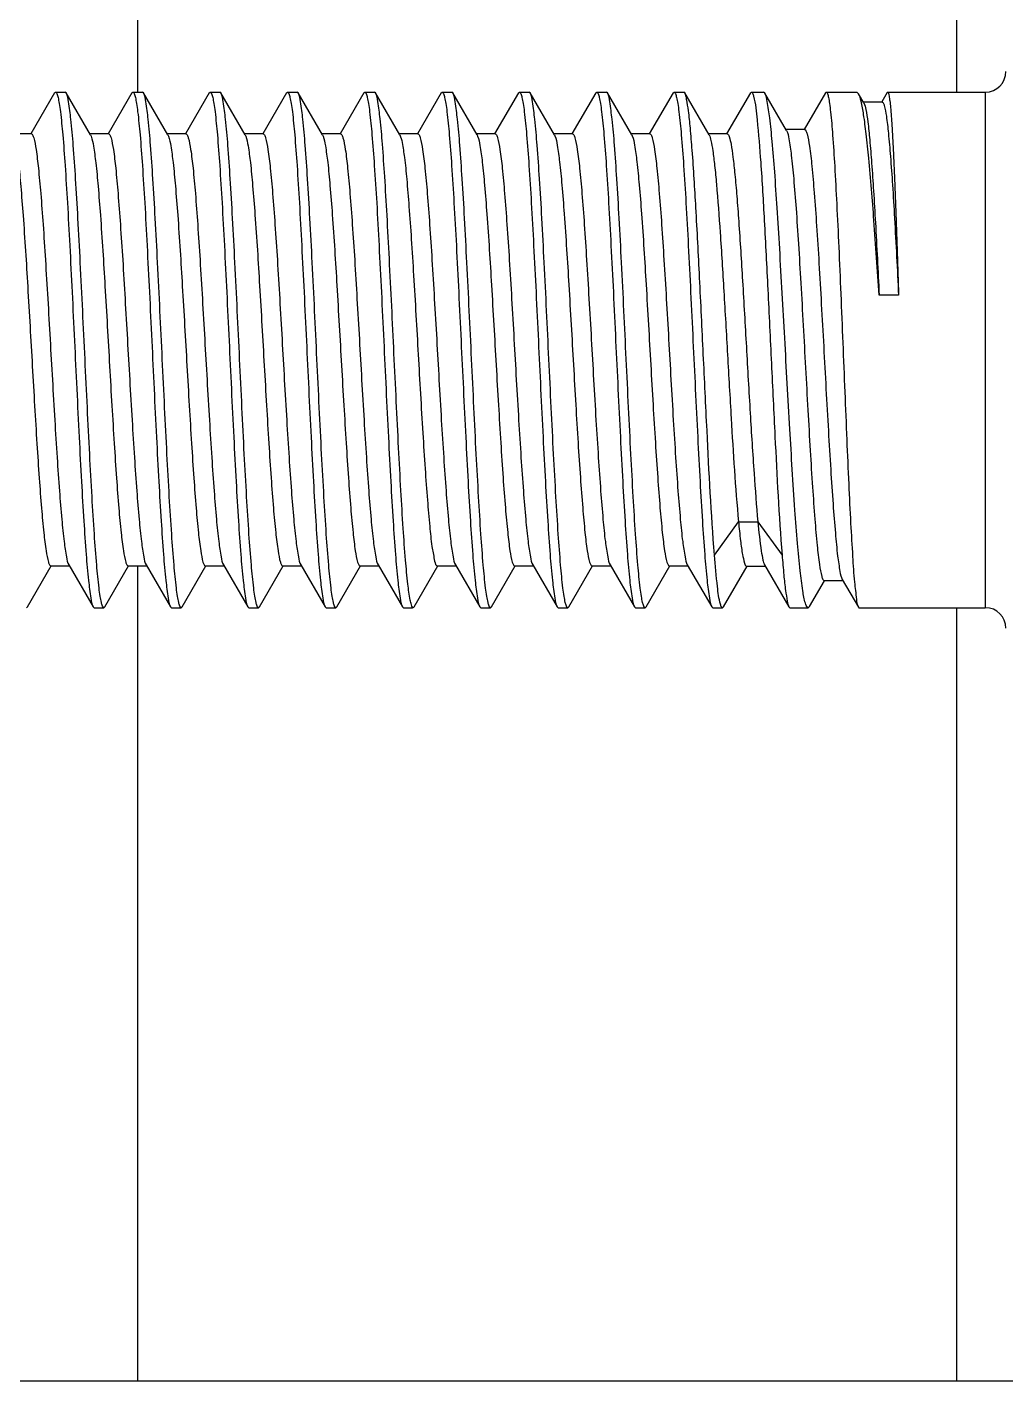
# Model space of a CAD drawing. Extents: x 27938 to 1042331, y -235042 to 1535213.
# Drawn here: x 701409.4 to 701578.4, y 745206.8 to 745440.4 of the extents above; entities that cross this region are included whole.
import ezdxf

# ---------------------------------------------------------------- set-up
doc = ezdxf.new("R2010")
doc.units = 0
doc.header["$LTSCALE"] = 1000
doc.header["$MEASUREMENT"] = 0

msp = doc.modelspace()

# ---------------------------------------------------------------- linework, layer by layer
at = {"linetype": 'Continuous'}
for p, q in [((701428.59, 745429.21), (701428.59, 745562.67)), ((701569.94, 745429.21), (701569.94, 745562.67)), ((701414.18, 745429.06), (701410.08, 745422)), ((701414.18, 745429.06), (701414.36, 745429.21)), ((701414.36, 745429.21), (701416.03, 745429.21)), ((701414.36, 745429.21), (701416.03, 745429.21)), ((701414.36, 745429.21), (701414.38, 745429.2)), ((701416.2, 745429.06), (701416.03, 745429.21)), ((701420.4, 745421.82), (701416.2, 745429.06)), ((701427.53, 745429.06), (701423.42, 745422)), ((701427.53, 745429.06), (701427.7, 745429.21)), ((701427.7, 745429.21), (701429.37, 745429.21)), ((701427.7, 745429.21), (701429.37, 745429.21)), ((701427.7, 745429.21), (701427.73, 745429.2)), ((701429.55, 745429.06), (701429.37, 745429.21)), ((701433.74, 745421.82), (701429.55, 745429.06)), ((701440.87, 745429.06), (701436.77, 745422)), ((701440.87, 745429.06), (701441.05, 745429.21)), ((701441.05, 745429.21), (701442.72, 745429.21)), ((701441.05, 745429.21), (701442.72, 745429.21)), ((701441.05, 745429.21), (701441.07, 745429.2)), ((701442.9, 745429.06), (701442.72, 745429.21)), ((701447.09, 745421.82), (701442.9, 745429.06)), ((701454.22, 745429.06), (701450.11, 745422)), ((701454.22, 745429.06), (701454.4, 745429.21)), ((701454.4, 745429.21), (701456.07, 745429.21)), ((701454.4, 745429.21), (701456.07, 745429.21)), ((701454.4, 745429.21), (701454.42, 745429.2)), ((701456.24, 745429.06), (701456.07, 745429.21)), ((701460.44, 745421.82), (701456.24, 745429.06)), ((701467.57, 745429.06), (701463.46, 745422)), ((701467.57, 745429.06), (701467.74, 745429.21)), ((701467.74, 745429.21), (701469.41, 745429.21)), ((701467.74, 745429.21), (701469.41, 745429.21)), ((701467.74, 745429.21), (701467.77, 745429.2)), ((701469.59, 745429.06), (701469.41, 745429.21)), ((701473.78, 745421.82), (701469.59, 745429.06)), ((701480.91, 745429.06), (701476.81, 745422)), ((701480.91, 745429.06), (701481.09, 745429.21)), ((701481.09, 745429.21), (701482.76, 745429.21)), ((701481.09, 745429.21), (701482.76, 745429.21)), ((701481.09, 745429.21), (701481.11, 745429.2)), ((701482.93, 745429.06), (701482.76, 745429.21)), ((701487.13, 745421.82), (701482.93, 745429.06)), ((701494.26, 745429.06), (701490.15, 745422)), ((701494.26, 745429.06), (701494.43, 745429.21)), ((701494.43, 745429.21), (701496.11, 745429.21)), ((701494.43, 745429.21), (701496.11, 745429.21)), ((701494.43, 745429.21), (701494.46, 745429.2)), ((701496.28, 745429.06), (701496.11, 745429.21)), ((701500.48, 745421.82), (701496.28, 745429.06)), ((701507.61, 745429.06), (701503.5, 745422)), ((701507.61, 745429.06), (701507.78, 745429.21)), ((701507.78, 745429.21), (701509.45, 745429.21)), ((701507.78, 745429.21), (701509.45, 745429.21)), ((701507.78, 745429.21), (701507.8, 745429.2)), ((701509.63, 745429.06), (701509.45, 745429.21)), ((701513.82, 745421.82), (701509.63, 745429.06)), ((701520.95, 745429.06), (701516.85, 745422)), ((701520.95, 745429.06), (701521.13, 745429.21)), ((701521.13, 745429.21), (701522.8, 745429.21)), ((701521.13, 745429.21), (701522.8, 745429.21)), ((701521.13, 745429.21), (701521.15, 745429.2)), ((701522.97, 745429.06), (701522.8, 745429.21)), ((701527.17, 745421.82), (701522.97, 745429.06)), ((701534.3, 745429.06), (701530.19, 745422)), ((701534.3, 745429.06), (701534.47, 745429.21)), ((701534.47, 745429.21), (701536.57, 745429.21)), ((701534.47, 745429.21), (701536.57, 745429.21)), ((701536.78, 745429.02), (701536.57, 745429.21)), ((701540.53, 745422.56), (701536.78, 745429.02)), ((701547.25, 745429.09), (701543.56, 745422.74)), ((701547.25, 745429.09), (701547.39, 745429.21)), ((701547.39, 745429.21), (701552.65, 745429.21)), ((701547.39, 745429.21), (701552.65, 745429.21)), ((701547.39, 745429.21), (701547.41, 745429.2)), ((701552.96, 745428.94), (701552.65, 745429.21)), ((701553.89, 745427.34), (701552.96, 745428.94)), ((701557.91, 745429.14), (701556.98, 745427.54)), ((701557.91, 745429.14), (701557.99, 745429.21)), ((701557.99, 745429.21), (701574.85, 745429.21)), ((701557.99, 745429.21), (701574.85, 745429.21)), ((701557.99, 745429.21), (701558, 745429.21)), ((701574.85, 745429.21), (701574.85, 745340.23)), ((701557.05, 745427.5), (701553.8, 745427.5)), ((701410.18, 745422), (701406.95, 745422)), ((701423.53, 745422), (701420.29, 745422)), ((701420.4, 745421.82), (701420.51, 745421.58)), ((701436.87, 745422), (701433.64, 745422)), ((701433.74, 745421.82), (701433.85, 745421.59)), ((701450.22, 745422), (701446.99, 745422)), ((701447.09, 745421.82), (701447.19, 745421.6)), ((701463.56, 745422), (701460.33, 745422)), ((701460.44, 745421.82), (701460.53, 745421.61)), ((701476.91, 745422), (701473.68, 745422)), ((701490.26, 745422), (701487.02, 745422)), ((701487.13, 745421.82), (701487.22, 745421.63)), ((701503.6, 745422), (701500.37, 745422)), ((701500.48, 745421.82), (701500.56, 745421.64)), ((701516.95, 745422), (701513.72, 745422)), ((701513.82, 745421.82), (701513.9, 745421.65)), ((701530.3, 745422), (701527.06, 745422)), ((701543.66, 745422.74), (701540.43, 745422.74)), ((701559.87, 745394.19), (701556.53, 745394.19)), ((701528.09, 745349.31), (701532.25, 745355.05)), ((701532.25, 745355.05), (701535.59, 745355.05)), ((701535.59, 745355.05), (701539.76, 745349.31)), ((701409.53, 745340.38), (701413.62, 745347.44)), ((701413.52, 745347.44), (701416.75, 745347.44)), ((701416.64, 745347.62), (701420.86, 745340.38)), ((701422.88, 745340.38), (701426.97, 745347.44)), ((701426.86, 745347.44), (701430.09, 745347.44)), ((701428.59, 745206.77), (701428.59, 745347.44)), ((701429.99, 745347.62), (701434.2, 745340.38)), ((701436.22, 745340.38), (701440.31, 745347.44)), ((701440.21, 745347.44), (701443.44, 745347.44)), ((701443.34, 745347.62), (701447.55, 745340.38)), ((701449.57, 745340.38), (701453.66, 745347.44)), ((701453.55, 745347.44), (701456.79, 745347.44)), ((701456.68, 745347.62), (701460.89, 745340.38)), ((701462.92, 745340.38), (701467.01, 745347.44)), ((701466.9, 745347.44), (701470.13, 745347.44)), ((701470.03, 745347.62), (701474.24, 745340.38)), ((701476.26, 745340.38), (701480.35, 745347.44)), ((701480.13, 745347.49), (701480.25, 745347.44)), ((701480.25, 745347.44), (701483.48, 745347.44)), ((701483.38, 745347.62), (701487.59, 745340.38)), ((701489.61, 745340.38), (701493.7, 745347.44)), ((701493.59, 745347.44), (701496.83, 745347.44)), ((701496.72, 745347.62), (701500.93, 745340.38)), ((701502.95, 745340.38), (701507.04, 745347.44)), ((701506.94, 745347.44), (701510.17, 745347.44)), ((701510.07, 745347.62), (701514.28, 745340.38)), ((701516.3, 745340.38), (701520.39, 745347.44)), ((701520.29, 745347.44), (701523.52, 745347.44)), ((701523.41, 745347.62), (701527.63, 745340.38)), ((701529.67, 745340.39), (701533.74, 745347.42)), ((701533.64, 745347.42), (701536.87, 745347.42)), ((701536.76, 745347.6), (701540.96, 745340.38)), ((701544.52, 745340.45), (701547.09, 745344.88)), ((701547.02, 745344.92), (701550.26, 745344.92)), ((701550.16, 745345.09), (701552.93, 745340.33)), ((701409.53, 745340.38), (701409.36, 745340.23)), ((701420.86, 745340.38), (701421.03, 745340.23)), ((701421.03, 745340.23), (701422.7, 745340.23)), ((701421.03, 745340.23), (701422.7, 745340.23)), ((701422.7, 745340.23), (701422.68, 745340.24)), ((701422.88, 745340.38), (701422.7, 745340.23)), ((701434.2, 745340.38), (701434.38, 745340.23)), ((701434.38, 745340.23), (701436.05, 745340.23)), ((701434.38, 745340.23), (701436.05, 745340.23)), ((701436.05, 745340.23), (701436.02, 745340.24)), ((701436.22, 745340.38), (701436.05, 745340.23)), ((701447.55, 745340.38), (701447.72, 745340.23)), ((701447.72, 745340.23), (701449.39, 745340.23)), ((701447.72, 745340.23), (701449.39, 745340.23)), ((701449.39, 745340.23), (701449.37, 745340.24)), ((701449.57, 745340.38), (701449.39, 745340.23)), ((701460.89, 745340.38), (701461.07, 745340.23)), ((701461.07, 745340.23), (701462.74, 745340.23)), ((701461.07, 745340.23), (701462.74, 745340.23)), ((701462.74, 745340.23), (701462.72, 745340.24)), ((701462.92, 745340.38), (701462.74, 745340.23)), ((701474.24, 745340.38), (701474.41, 745340.23)), ((701474.41, 745340.23), (701475.97, 745340.23)), ((701474.41, 745340.23), (701475.97, 745340.23)), ((701476.03, 745340.25), (701475.97, 745340.3)), ((701476.09, 745340.23), (701476.03, 745340.25)), ((701476.26, 745340.38), (701476.09, 745340.23)), ((701487.59, 745340.38), (701487.65, 745340.3)), ((701487.65, 745340.3), (701487.7, 745340.25)), ((701487.7, 745340.25), (701487.76, 745340.23)), ((701487.76, 745340.23), (701489.43, 745340.23)), ((701487.76, 745340.23), (701489.43, 745340.23)), ((701489.43, 745340.23), (701489.41, 745340.24)), ((701489.61, 745340.38), (701489.43, 745340.23)), ((701500.93, 745340.38), (701501.11, 745340.23)), ((701501.11, 745340.23), (701502.78, 745340.23)), ((701501.11, 745340.23), (701502.78, 745340.23)), ((701502.78, 745340.23), (701502.75, 745340.24)), ((701502.95, 745340.38), (701502.78, 745340.23)), ((701514.28, 745340.38), (701514.45, 745340.23)), ((701514.45, 745340.23), (701516.12, 745340.23)), ((701514.45, 745340.23), (701516.12, 745340.23)), ((701516.12, 745340.23), (701516.1, 745340.24)), ((701516.3, 745340.38), (701516.12, 745340.23)), ((701527.63, 745340.38), (701527.8, 745340.23)), ((701527.8, 745340.23), (701529.48, 745340.23)), ((701527.8, 745340.23), (701529.48, 745340.23)), ((701529.67, 745340.39), (701529.48, 745340.23)), ((701540.96, 745340.38), (701541.13, 745340.23)), ((701541.13, 745340.23), (701544.27, 745340.23)), ((701541.13, 745340.23), (701544.27, 745340.23)), ((701544.52, 745340.45), (701544.27, 745340.23)), ((701552.93, 745340.33), (701553.04, 745340.23)), ((701553.04, 745340.23), (701574.85, 745340.23)), ((701553.04, 745340.23), (701574.85, 745340.23)), ((701569.94, 745206.77), (701569.94, 745340.23)), ((701386.55, 745206.77), (704742.35, 745206.77))]:
    msp.add_line(p, q, dxfattribs=at)
for centre, start, end in [((701574.85, 745432.77), 270, 0), ((701574.85, 745336.67), 0, 90)]:
    msp.add_arc(centre, 3.56, start, end, dxfattribs=at)
for points, knots in [([(701414.38, 745429.2), (701414.49, 745429.18), (701414.65, 745428.82), (701414.82, 745428.2), (701415.02, 745427.13), (701415.31, 745424.99), (701415.65, 745421.41), (701416.04, 745416.17), (701416.43, 745409.79), (701416.83, 745402.5), (701417.22, 745394.57), (701417.75, 745383.54), (701418.27, 745372.65), (701418.81, 745362.27), (701419.2, 745355.52), (701419.6, 745349.83), (701419.95, 745345.38), (701420.38, 745342.4), (701420.6, 745340.83), (701420.86, 745340.38)], [0, 0, 0, 0, 0.003606, 0.011247, 0.023193, 0.039402, 0.084085, 0.143776, 0.216348, 0.299195, 0.389329, 0.483501, 0.670341, 0.756263, 0.832981, 0.897738, 0.948217, 0.982646, 1, 1, 1, 1]), ([(701422.68, 745340.24), (701422.57, 745340.26), (701422.41, 745340.62), (701422.23, 745341.24), (701422.04, 745342.31), (701421.75, 745344.45), (701421.41, 745348.03), (701421.02, 745353.27), (701420.63, 745359.65), (701420.23, 745366.94), (701419.84, 745374.87), (701419.31, 745385.89), (701418.79, 745396.79), (701418.25, 745407.16), (701417.86, 745413.91), (701417.46, 745419.6), (701417.1, 745424.06), (701416.68, 745427.03), (701416.46, 745428.61), (701416.2, 745429.06)], [0, 0, 0, 0, 0.003611, 0.011257, 0.023206, 0.039418, 0.084102, 0.143789, 0.216352, 0.299187, 0.389308, 0.483467, 0.670284, 0.756201, 0.832919, 0.897682, 0.948173, 0.982621, 1, 1, 1, 1]), ([(701427.73, 745429.2), (701427.83, 745429.18), (701428, 745428.82), (701428.17, 745428.2), (701428.36, 745427.13), (701428.65, 745424.99), (701429, 745421.41), (701429.38, 745416.17), (701429.78, 745409.79), (701430.17, 745402.5), (701430.57, 745394.57), (701431.1, 745383.54), (701431.61, 745372.65), (701432.16, 745362.27), (701432.55, 745355.52), (701432.95, 745349.83), (701433.3, 745345.38), (701433.72, 745342.4), (701433.94, 745340.83), (701434.2, 745340.38)], [0, 0, 0, 0, 0.003605, 0.011245, 0.02319, 0.039399, 0.084083, 0.143774, 0.216346, 0.299192, 0.389329, 0.483503, 0.670341, 0.756263, 0.832983, 0.89774, 0.948218, 0.982646, 1, 1, 1, 1]), ([(701436.02, 745340.24), (701435.92, 745340.26), (701435.75, 745340.62), (701435.58, 745341.24), (701435.39, 745342.31), (701435.1, 745344.45), (701434.75, 745348.03), (701434.37, 745353.27), (701433.97, 745359.65), (701433.58, 745366.94), (701433.18, 745374.87), (701432.65, 745385.89), (701432.14, 745396.79), (701431.59, 745407.16), (701431.2, 745413.91), (701430.8, 745419.6), (701430.45, 745424.06), (701430.03, 745427.03), (701429.81, 745428.61), (701429.55, 745429.06)], [0, 0, 0, 0, 0.00361, 0.011255, 0.023204, 0.039415, 0.084097, 0.14378, 0.216342, 0.299177, 0.389299, 0.483455, 0.670274, 0.756194, 0.832913, 0.897676, 0.948169, 0.98262, 1, 1, 1, 1]), ([(701441.07, 745429.2), (701441.18, 745429.18), (701441.34, 745428.82), (701441.52, 745428.2), (701441.71, 745427.13), (701442, 745424.99), (701442.34, 745421.41), (701442.73, 745416.17), (701443.12, 745409.79), (701443.52, 745402.5), (701443.91, 745394.56), (701444.44, 745383.54), (701444.96, 745372.64), (701445.5, 745362.27), (701445.89, 745355.52), (701446.29, 745349.83), (701446.65, 745345.38), (701447.07, 745342.4), (701447.29, 745340.83), (701447.55, 745340.38)], [0, 0, 0, 0, 0.003606, 0.011248, 0.023195, 0.039406, 0.084093, 0.143786, 0.216358, 0.299206, 0.389346, 0.483519, 0.670351, 0.756273, 0.832991, 0.897744, 0.948219, 0.982646, 1, 1, 1, 1]), ([(701449.37, 745340.24), (701449.26, 745340.26), (701449.1, 745340.62), (701448.93, 745341.24), (701448.73, 745342.32), (701448.44, 745344.45), (701448.1, 745348.03), (701447.71, 745353.27), (701447.32, 745359.65), (701446.92, 745366.94), (701446.53, 745374.87), (701446, 745385.89), (701445.48, 745396.79), (701444.94, 745407.16), (701444.55, 745413.92), (701444.15, 745419.6), (701443.8, 745424.06), (701443.37, 745427.03), (701443.15, 745428.61), (701442.9, 745429.06)], [0, 0, 0, 0, 0.003613, 0.011261, 0.023214, 0.039428, 0.084117, 0.143805, 0.21637, 0.299211, 0.389338, 0.483496, 0.670304, 0.756216, 0.832931, 0.89769, 0.948176, 0.982622, 1, 1, 1, 1]), ([(701454.42, 745429.2), (701454.52, 745429.18), (701454.69, 745428.82), (701454.86, 745428.2), (701455.06, 745427.13), (701455.35, 745424.99), (701455.69, 745421.42), (701456.08, 745416.17), (701456.47, 745409.79), (701456.86, 745402.5), (701457.26, 745394.57), (701457.79, 745383.54), (701458.3, 745372.65), (701458.85, 745362.27), (701459.24, 745355.52), (701459.64, 745349.83), (701459.99, 745345.38), (701460.42, 745342.4), (701460.63, 745340.83), (701460.89, 745340.38)], [0, 0, 0, 0, 0.003605, 0.011245, 0.02319, 0.039398, 0.084078, 0.143767, 0.216337, 0.299182, 0.389315, 0.483487, 0.670329, 0.756258, 0.83298, 0.897737, 0.948214, 0.982645, 1, 1, 1, 1]), ([(701462.72, 745340.24), (701462.61, 745340.26), (701462.45, 745340.62), (701462.27, 745341.24), (701462.08, 745342.31), (701461.79, 745344.45), (701461.45, 745348.03), (701461.06, 745353.27), (701460.67, 745359.65), (701460.27, 745366.94), (701459.87, 745374.87), (701459.35, 745385.89), (701458.83, 745396.79), (701458.29, 745407.16), (701457.9, 745413.91), (701457.5, 745419.6), (701457.14, 745424.06), (701456.72, 745427.03), (701456.5, 745428.61), (701456.24, 745429.06)], [0, 0, 0, 0, 0.00361, 0.011255, 0.023204, 0.039414, 0.084096, 0.14378, 0.216342, 0.299175, 0.389295, 0.483453, 0.670272, 0.756195, 0.832918, 0.89768, 0.94817, 0.98262, 1, 1, 1, 1]), ([(701467.77, 745429.2), (701467.87, 745429.18), (701468.04, 745428.82), (701468.21, 745428.2), (701468.4, 745427.13), (701468.69, 745424.99), (701469.03, 745421.41), (701469.42, 745416.17), (701469.82, 745409.79), (701470.21, 745402.5), (701470.61, 745394.56), (701471.14, 745383.54), (701471.65, 745372.64), (701472.2, 745362.27), (701472.59, 745355.52), (701472.99, 745349.83), (701473.34, 745345.38), (701473.76, 745342.4), (701473.98, 745340.83), (701474.24, 745340.38)], [0, 0, 0, 0, 0.003608, 0.011251, 0.0232, 0.039412, 0.0841, 0.143792, 0.216367, 0.299219, 0.389359, 0.483531, 0.670361, 0.756279, 0.832994, 0.897747, 0.94822, 0.982647, 1, 1, 1, 1]), ([(701475.97, 745340.3), (701475.87, 745340.42), (701475.73, 745340.84), (701475.42, 745342.15), (701475.11, 745344.76), (701474.72, 745348.87), (701474.34, 745354.26), (701473.95, 745360.72), (701473.56, 745368.02), (701473.17, 745375.91), (701472.65, 745386.78), (701472.14, 745397.5), (701471.6, 745407.68), (701471.22, 745414.28), (701470.82, 745419.83), (701470.48, 745424.17), (701470.06, 745427.08), (701469.84, 745428.62), (701469.59, 745429.06)], [0, 0, 0, 0, 0.005244, 0.014609, 0.045815, 0.092875, 0.154195, 0.22765, 0.310678, 0.400368, 0.493572, 0.677434, 0.761652, 0.836715, 0.899999, 0.949307, 0.982964, 1, 1, 1, 1]), ([(701481.11, 745429.2), (701481.22, 745429.18), (701481.38, 745428.82), (701481.55, 745428.2), (701481.75, 745427.13), (701482.04, 745425), (701482.38, 745421.42), (701482.77, 745416.18), (701483.16, 745409.79), (701483.56, 745402.5), (701483.95, 745394.57), (701484.48, 745383.55), (701485, 745372.65), (701485.54, 745362.27), (701485.93, 745355.52), (701486.33, 745349.83), (701486.69, 745345.38), (701487.11, 745342.4), (701487.33, 745340.83), (701487.59, 745340.38)], [0, 0, 0, 0, 0.003598, 0.011231, 0.023168, 0.039371, 0.084041, 0.143721, 0.216288, 0.299135, 0.389272, 0.483446, 0.670301, 0.756235, 0.832961, 0.897725, 0.94821, 0.982644, 1, 1, 1, 1]), ([(701489.41, 745340.24), (701489.3, 745340.26), (701489.14, 745340.62), (701488.97, 745341.24), (701488.77, 745342.31), (701488.48, 745344.45), (701488.14, 745348.03), (701487.75, 745353.27), (701487.36, 745359.65), (701486.96, 745366.94), (701486.57, 745374.87), (701486.04, 745385.89), (701485.52, 745396.79), (701484.98, 745407.16), (701484.59, 745413.91), (701484.19, 745419.6), (701483.84, 745424.06), (701483.41, 745427.03), (701483.19, 745428.61), (701482.93, 745429.06)], [0, 0, 0, 0, 0.00361, 0.011255, 0.023204, 0.039415, 0.0841, 0.143787, 0.21635, 0.299184, 0.389308, 0.483468, 0.670284, 0.7562, 0.83292, 0.897683, 0.948173, 0.982621, 1, 1, 1, 1]), ([(701494.46, 745429.2), (701494.56, 745429.18), (701494.73, 745428.82), (701494.9, 745428.2), (701495.1, 745427.13), (701495.39, 745424.99), (701495.73, 745421.41), (701496.12, 745416.17), (701496.51, 745409.79), (701496.9, 745402.5), (701497.3, 745394.57), (701497.83, 745383.54), (701498.34, 745372.65), (701498.89, 745362.27), (701499.28, 745355.52), (701499.68, 745349.83), (701500.03, 745345.38), (701500.46, 745342.4), (701500.67, 745340.83), (701500.93, 745340.38)], [0, 0, 0, 0, 0.003606, 0.011247, 0.023192, 0.039401, 0.084085, 0.143776, 0.216348, 0.299195, 0.38933, 0.483503, 0.670342, 0.756264, 0.832982, 0.897739, 0.948217, 0.982647, 1, 1, 1, 1]), ([(701502.75, 745340.24), (701502.65, 745340.26), (701502.48, 745340.62), (701502.31, 745341.24), (701502.12, 745342.31), (701501.83, 745344.45), (701501.49, 745348.03), (701501.1, 745353.27), (701500.71, 745359.65), (701500.31, 745366.94), (701499.91, 745374.87), (701499.38, 745385.89), (701498.87, 745396.79), (701498.33, 745407.16), (701497.94, 745413.91), (701497.53, 745419.6), (701497.18, 745424.06), (701496.76, 745427.03), (701496.54, 745428.61), (701496.28, 745429.06)], [0, 0, 0, 0, 0.003611, 0.011257, 0.023206, 0.039418, 0.084102, 0.143788, 0.216352, 0.299187, 0.389308, 0.483466, 0.670283, 0.7562, 0.832918, 0.897681, 0.948172, 0.982621, 1, 1, 1, 1]), ([(701507.8, 745429.2), (701507.91, 745429.18), (701508.07, 745428.82), (701508.25, 745428.2), (701508.44, 745427.13), (701508.73, 745424.99), (701509.07, 745421.42), (701509.46, 745416.17), (701509.85, 745409.79), (701510.25, 745402.5), (701510.65, 745394.57), (701511.17, 745383.54), (701511.69, 745372.65), (701512.23, 745362.27), (701512.62, 745355.52), (701513.03, 745349.83), (701513.38, 745345.38), (701513.8, 745342.4), (701514.02, 745340.83), (701514.28, 745340.38)], [0, 0, 0, 0, 0.003604, 0.011244, 0.023189, 0.039398, 0.084081, 0.143773, 0.216344, 0.29919, 0.389328, 0.483502, 0.67034, 0.756263, 0.832984, 0.89774, 0.948217, 0.982646, 1, 1, 1, 1]), ([(701516.1, 745340.24), (701516, 745340.26), (701515.83, 745340.62), (701515.66, 745341.24), (701515.46, 745342.31), (701515.17, 745344.45), (701514.83, 745348.03), (701514.44, 745353.27), (701514.05, 745359.65), (701513.66, 745366.94), (701513.26, 745374.87), (701512.73, 745385.89), (701512.22, 745396.79), (701511.67, 745407.16), (701511.28, 745413.91), (701510.88, 745419.6), (701510.53, 745424.06), (701510.1, 745427.03), (701509.89, 745428.61), (701509.63, 745429.06)], [0, 0, 0, 0, 0.00361, 0.011255, 0.023205, 0.039416, 0.084097, 0.143781, 0.216343, 0.299178, 0.3893, 0.483456, 0.670274, 0.756195, 0.832914, 0.897676, 0.948169, 0.98262, 1, 1, 1, 1]), ([(701521.15, 745429.2), (701521.25, 745429.18), (701521.42, 745428.82), (701521.59, 745428.2), (701521.79, 745427.13), (701522.08, 745424.99), (701522.42, 745421.41), (701522.81, 745416.17), (701523.2, 745409.79), (701523.6, 745402.5), (701523.99, 745394.56), (701524.52, 745383.54), (701525.04, 745372.65), (701525.58, 745362.27), (701525.97, 745355.52), (701526.37, 745349.83), (701526.72, 745345.38), (701527.15, 745342.4), (701527.37, 745340.83), (701527.63, 745340.38)], [0, 0, 0, 0, 0.003606, 0.011247, 0.023194, 0.039404, 0.084092, 0.143784, 0.216355, 0.299204, 0.389343, 0.483517, 0.670349, 0.756272, 0.83299, 0.897744, 0.948219, 0.982646, 1, 1, 1, 1]), ([(701528.09, 745349.31), (701527.53, 745356.46), (701526.94, 745368.02), (701526.17, 745383.98), (701525.56, 745396.81), (701524.95, 745408.55), (701524.43, 745417.16), (701523.97, 745422.72), (701523.68, 745425.68), (701523.36, 745427.68), (701523.16, 745428.74), (701522.97, 745429.06)], [0, 0, 0, 0, 0.269192, 0.433946, 0.599559, 0.751167, 0.875181, 0.923254, 0.96054, 0.986252, 1, 1, 1, 1]), ([(701534.47, 745429.21), (701534.56, 745429.21), (701534.74, 745428.92), (701534.8, 745428.69), (701534.85, 745428.51)], [0, 0, 0, 0, 0.316243, 1, 1, 1, 1]), ([(701543.8, 745340.98), (701543.58, 745341.68), (701543.26, 745343.57), (701542.82, 745347.01), (701542.4, 745351.67), (701541.78, 745359.81), (701541.06, 745371.63), (701540.23, 745386.69), (701539.53, 745399.41), (701538.94, 745408.97), (701538.53, 745415.13), (701538.1, 745420.31), (701537.72, 745424.37), (701537.29, 745427.13), (701537.03, 745428.59), (701536.78, 745429.02)], [0, 0, 0, 0, 0.024854, 0.064557, 0.117968, 0.183425, 0.34188, 0.519926, 0.695025, 0.774452, 0.845022, 0.904492, 0.95099, 0.983092, 1, 1, 1, 1]), ([(701547.41, 745429.2), (701547.51, 745429.18), (701547.65, 745428.81), (701547.81, 745428.19), (701547.98, 745427.11), (701548.24, 745424.95), (701548.54, 745421.34), (701548.88, 745416.05), (701549.22, 745409.6), (701549.57, 745402.25), (701549.91, 745394.26), (701550.25, 745385.92), (701550.59, 745377.54), (701550.92, 745369.41), (701551.25, 745361.85), (701551.57, 745355.12), (701551.91, 745349.49), (701552.18, 745345.1), (701552.56, 745342.24), (701552.69, 745340.73), (701552.93, 745340.33)], [0, 0, 0, 0, 0.003479, 0.011119, 0.023138, 0.039478, 0.084569, 0.144819, 0.218054, 0.30161, 0.392438, 0.487225, 0.582511, 0.674818, 0.760772, 0.837237, 0.901428, 0.951015, 0.984221, 1, 1, 1, 1]), ([(701556.53, 745394.19), (701556.24, 745398.49), (701555.7, 745406.36), (701554.96, 745415.64), (701554.33, 745421.72), (701553.92, 745425.02), (701553.49, 745427.32), (701553.19, 745428.55), (701552.96, 745428.94)], [0, 0, 0, 0, 0.369025, 0.676578, 0.797829, 0.893394, 0.961137, 1, 1, 1, 1]), ([(701558, 745429.21), (701558.07, 745429.19), (701558.16, 745428.89), (701558.27, 745428.43), (701558.38, 745427.59), (701558.56, 745425.92), (701558.75, 745423.09), (701558.98, 745418.92), (701559.21, 745413.77), (701559.43, 745407.81), (701559.65, 745401.19), (701559.8, 745396.58), (701559.87, 745394.19)], [0, 0, 0, 0, 0.006463, 0.021259, 0.044741, 0.076818, 0.165921, 0.286162, 0.434178, 0.605806, 0.79621, 1, 1, 1, 1]), ([(701534.85, 745428.51), (701535.21, 745427.19), (701535.57, 745423.35), (701536.18, 745416.21), (701536.73, 745406.43), (701537.33, 745394.86), (701537.91, 745382.44), (701538.66, 745367.16), (701539.23, 745356.13), (701539.76, 745349.31)], [0, 0, 0, 0, 0.051689, 0.144713, 0.271544, 0.421712, 0.582779, 0.741399, 1, 1, 1, 1]), ([(701553.89, 745427.34), (701554.09, 745427.01), (701554.29, 745425.89), (701554.63, 745423.78), (701554.93, 745420.68), (701555.25, 745416.7), (701555.57, 745411.92), (701556.02, 745404.34), (701556.33, 745398.35), (701556.53, 745394.19)], [0, 0, 0, 0, 0.03477, 0.099862, 0.194036, 0.315014, 0.459836, 0.624963, 1, 1, 1, 1]), ([(701557.05, 745427.5), (701557.12, 745427.5), (701557.3, 745427.26), (701557.53, 745426.48), (701557.85, 745424.69), (701558.16, 745421.79), (701558.51, 745417.81), (701558.85, 745412.92), (701559.33, 745404.94), (701559.65, 745398.61), (701559.87, 745394.19)], [0, 0, 0, 0, 0.007029, 0.021662, 0.076602, 0.165188, 0.285057, 0.432865, 0.604499, 1, 1, 1, 1]), ([(701410.18, 745422), (701410.27, 745422), (701410.46, 745421.74), (701410.73, 745420.88), (701411.08, 745418.91), (701411.44, 745415.73), (701411.84, 745411.39), (701412.23, 745406.11), (701412.62, 745400.06), (701413.02, 745393.45), (701413.55, 745384.23), (701414.06, 745375.09), (701414.6, 745366.36), (701414.99, 745360.65), (701415.39, 745355.82), (701415.76, 745352), (701416.16, 745349.41), (701416.41, 745348.03), (701416.64, 745347.62)], [0, 0, 0, 0, 0.003516, 0.010771, 0.037949, 0.081609, 0.140308, 0.211978, 0.294061, 0.383613, 0.477416, 0.664254, 0.750571, 0.827952, 0.893624, 0.945254, 0.981055, 1, 1, 1, 1]), ([(701423.53, 745422), (701423.61, 745422), (701423.81, 745421.74), (701424.07, 745420.88), (701424.43, 745418.91), (701424.79, 745415.73), (701425.18, 745411.39), (701425.57, 745406.11), (701425.97, 745400.06), (701426.36, 745393.45), (701426.89, 745384.23), (701427.41, 745375.09), (701427.95, 745366.36), (701428.34, 745360.65), (701428.74, 745355.82), (701429.1, 745352), (701429.51, 745349.41), (701429.75, 745348.03), (701429.99, 745347.62)], [0, 0, 0, 0, 0.003516, 0.010771, 0.037949, 0.081609, 0.140308, 0.211978, 0.294061, 0.383613, 0.477416, 0.664254, 0.750571, 0.827952, 0.893624, 0.945254, 0.981055, 1, 1, 1, 1]), ([(701436.87, 745422), (701436.96, 745422), (701437.15, 745421.74), (701437.42, 745420.88), (701437.77, 745418.91), (701438.14, 745415.73), (701438.53, 745411.39), (701438.92, 745406.11), (701439.31, 745400.06), (701439.71, 745393.45), (701440.24, 745384.23), (701440.75, 745375.09), (701441.3, 745366.36), (701441.69, 745360.65), (701442.08, 745355.82), (701442.45, 745352), (701442.85, 745349.41), (701443.1, 745348.03), (701443.34, 745347.62)], [0, 0, 0, 0, 0.003516, 0.010771, 0.037949, 0.081609, 0.140308, 0.211978, 0.294061, 0.383613, 0.477416, 0.664254, 0.750571, 0.827952, 0.893624, 0.945254, 0.981055, 1, 1, 1, 1]), ([(701450.22, 745422), (701450.31, 745422), (701450.5, 745421.74), (701450.76, 745420.88), (701451.12, 745418.91), (701451.48, 745415.73), (701451.87, 745411.39), (701452.26, 745406.11), (701452.66, 745400.06), (701453.06, 745393.45), (701453.58, 745384.23), (701454.1, 745375.09), (701454.64, 745366.36), (701455.03, 745360.65), (701455.43, 745355.82), (701455.79, 745352), (701456.2, 745349.41), (701456.45, 745348.03), (701456.68, 745347.62)], [0, 0, 0, 0, 0.003516, 0.010771, 0.037949, 0.081609, 0.140308, 0.211978, 0.294061, 0.383613, 0.477416, 0.664254, 0.750571, 0.827952, 0.893624, 0.945254, 0.981055, 1, 1, 1, 1]), ([(701463.56, 745422), (701463.65, 745422), (701463.85, 745421.74), (701464.11, 745420.88), (701464.47, 745418.91), (701464.83, 745415.73), (701465.22, 745411.39), (701465.61, 745406.11), (701466.01, 745400.06), (701466.4, 745393.45), (701466.93, 745384.23), (701467.45, 745375.09), (701467.99, 745366.36), (701468.38, 745360.65), (701468.78, 745355.82), (701469.14, 745352), (701469.54, 745349.41), (701469.79, 745348.03), (701470.03, 745347.62)], [0, 0, 0, 0, 0.003516, 0.010771, 0.037949, 0.081609, 0.140308, 0.211978, 0.294061, 0.383613, 0.477416, 0.664254, 0.750571, 0.827952, 0.893624, 0.945254, 0.981055, 1, 1, 1, 1]), ([(701473.78, 745421.82), (701474.01, 745421.42), (701474.26, 745420.08), (701474.66, 745417.56), (701475.01, 745413.86), (701475.4, 745409.17), (701475.79, 745403.62), (701476.32, 745395.1), (701476.95, 745383.94), (701477.59, 745372.82), (701478.13, 745364.45), (701478.51, 745359.08), (701478.9, 745354.63), (701479.24, 745351.15), (701479.66, 745348.97), (701479.87, 745347.75), (701480.13, 745347.49)], [0, 0, 0, 0, 0.018521, 0.053335, 0.103489, 0.167313, 0.24262, 0.326812, 0.509979, 0.691635, 0.773988, 0.846813, 0.907599, 0.95427, 0.985299, 1, 1, 1, 1]), ([(701476.91, 745422), (701477, 745422), (701477.19, 745421.74), (701477.46, 745420.88), (701477.81, 745418.91), (701478.18, 745415.73), (701478.57, 745411.39), (701478.96, 745406.11), (701479.35, 745400.06), (701479.75, 745393.45), (701480.28, 745384.23), (701480.79, 745375.09), (701481.33, 745366.37), (701481.73, 745360.66), (701482.12, 745355.82), (701482.49, 745352.01), (701482.89, 745349.41), (701483.14, 745348.03), (701483.38, 745347.62)], [0, 0, 0, 0, 0.003515, 0.010771, 0.037948, 0.081607, 0.140304, 0.211972, 0.294053, 0.383603, 0.477405, 0.664241, 0.750559, 0.82794, 0.893613, 0.945246, 0.981049, 1, 1, 1, 1]), ([(701490.26, 745422), (701490.34, 745422), (701490.54, 745421.74), (701490.8, 745420.88), (701491.16, 745418.91), (701491.52, 745415.73), (701491.91, 745411.39), (701492.3, 745406.11), (701492.7, 745400.06), (701493.09, 745393.45), (701493.62, 745384.23), (701494.14, 745375.09), (701494.68, 745366.36), (701495.07, 745360.65), (701495.47, 745355.82), (701495.83, 745352), (701496.24, 745349.41), (701496.48, 745348.03), (701496.72, 745347.62)], [0, 0, 0, 0, 0.003515, 0.010772, 0.037949, 0.081609, 0.140308, 0.211978, 0.294061, 0.383612, 0.477416, 0.664253, 0.750571, 0.827952, 0.893624, 0.945254, 0.981055, 1, 1, 1, 1]), ([(701503.6, 745422), (701503.69, 745422), (701503.89, 745421.74), (701504.15, 745420.88), (701504.5, 745418.91), (701504.87, 745415.73), (701505.26, 745411.39), (701505.65, 745406.11), (701506.04, 745400.06), (701506.44, 745393.45), (701506.97, 745384.23), (701507.48, 745375.09), (701508.03, 745366.36), (701508.42, 745360.65), (701508.81, 745355.82), (701509.18, 745352), (701509.58, 745349.41), (701509.83, 745348.03), (701510.07, 745347.62)], [0, 0, 0, 0, 0.003515, 0.010772, 0.037949, 0.081609, 0.140308, 0.211978, 0.294061, 0.383612, 0.477415, 0.664253, 0.750571, 0.827952, 0.893624, 0.945254, 0.981055, 1, 1, 1, 1]), ([(701516.95, 745422), (701517.04, 745422), (701517.23, 745421.74), (701517.5, 745420.88), (701517.85, 745418.91), (701518.21, 745415.73), (701518.61, 745411.39), (701519, 745406.11), (701519.39, 745400.06), (701519.79, 745393.45), (701520.32, 745384.23), (701520.83, 745375.09), (701521.37, 745366.36), (701521.76, 745360.65), (701522.16, 745355.82), (701522.53, 745352), (701522.93, 745349.41), (701523.18, 745348.03), (701523.41, 745347.62)], [0, 0, 0, 0, 0.003515, 0.010772, 0.037949, 0.081609, 0.140308, 0.211978, 0.294061, 0.383612, 0.477415, 0.664253, 0.750571, 0.827952, 0.893624, 0.945254, 0.981055, 1, 1, 1, 1]), ([(701527.17, 745421.82), (701527.34, 745421.53), (701527.55, 745420.6), (701527.86, 745418.85), (701528.16, 745416.32), (701528.61, 745411.63), (701529.13, 745404.4), (701529.74, 745394.58), (701530.34, 745383.88), (701531.11, 745370.6), (701531.69, 745360.99), (701532.25, 745355.05)], [0, 0, 0, 0, 0.015086, 0.041871, 0.07998, 0.128634, 0.253127, 0.404426, 0.569162, 0.732754, 1, 1, 1, 1]), ([(701530.3, 745422), (701530.48, 745422), (701530.75, 745421.18), (701531.02, 745420), (701531.34, 745417.71), (701531.65, 745414.77), (701531.98, 745411.05), (701532.43, 745404.93), (701532.97, 745396.25), (701533.6, 745385.21), (701534.23, 745374.13), (701534.86, 745364.07), (701535.33, 745357.82), (701535.59, 745355.05)], [0, 0, 0, 0, 0.008312, 0.028859, 0.061939, 0.106893, 0.162683, 0.227987, 0.380684, 0.550376, 0.720797, 0.875605, 1, 1, 1, 1]), ([(701540.53, 745422.56), (701540.78, 745422.13), (701541.03, 745420.68), (701541.44, 745417.94), (701541.81, 745413.91), (701542.21, 745408.81), (701542.61, 745402.79), (701543.16, 745393.63), (701543.68, 745384.06), (701544.21, 745374.43), (701544.6, 745367.56), (701545, 745361.28), (701545.38, 745355.83), (701545.77, 745351.36), (701546.13, 745348.09), (701546.48, 745346.07), (701546.74, 745345.19), (701546.93, 745344.92), (701547.02, 745344.92)], [0, 0, 0, 0, 0.018969, 0.055155, 0.107429, 0.173883, 0.252061, 0.339075, 0.526651, 0.6204, 0.709614, 0.791122, 0.862062, 0.919981, 0.962927, 0.989567, 0.996641, 1, 1, 1, 1]), ([(701543.66, 745422.74), (701543.76, 745422.74), (701543.95, 745422.45), (701544.22, 745421.55), (701544.59, 745419.44), (701544.96, 745416.06), (701545.35, 745411.46), (701545.75, 745405.87), (701546.15, 745399.48), (701546.55, 745392.53), (701547.08, 745382.89), (701547.6, 745373.36), (701548.14, 745364.3), (701548.53, 745358.41), (701548.92, 745353.44), (701549.28, 745349.54), (701549.68, 745346.9), (701549.92, 745345.5), (701550.16, 745345.09)], [0, 0, 0, 0, 0.003512, 0.010895, 0.03862, 0.083116, 0.142813, 0.21551, 0.298517, 0.388779, 0.482991, 0.669589, 0.75528, 0.831778, 0.896415, 0.946979, 0.981812, 1, 1, 1, 1]), ([(701407.16, 745421.57), (701407.37, 745421.03), (701407.64, 745419.49), (701408.02, 745416.61), (701408.39, 745412.62), (701408.95, 745405.52), (701409.59, 745395.17), (701410.21, 745384.2), (701410.73, 745375.15), (701411.12, 745368.71), (701411.51, 745362.82), (701411.89, 745357.7), (701412.27, 745353.5), (701412.63, 745350.42), (701412.98, 745348.52), (701413.24, 745347.69), (701413.43, 745347.44), (701413.52, 745347.44)], [0, 0, 0, 0, 0.023243, 0.062653, 0.117029, 0.184534, 0.349259, 0.534218, 0.626347, 0.713963, 0.794028, 0.863772, 0.920792, 0.963153, 0.989511, 0.996558, 1, 1, 1, 1]), ([(701420.51, 745421.58), (701420.71, 745421.05), (701420.98, 745419.51), (701421.37, 745416.64), (701421.74, 745412.65), (701422.29, 745405.55), (701422.93, 745395.2), (701423.55, 745384.24), (701424.07, 745375.18), (701424.46, 745368.73), (701424.85, 745362.84), (701425.23, 745357.71), (701425.62, 745353.51), (701425.98, 745350.42), (701426.33, 745348.52), (701426.59, 745347.69), (701426.78, 745347.44), (701426.86, 745347.44)], [0, 0, 0, 0, 0.023104, 0.0624, 0.116688, 0.184136, 0.348829, 0.533848, 0.62603, 0.713708, 0.793837, 0.863642, 0.920716, 0.963118, 0.989503, 0.996556, 1, 1, 1, 1]), ([(701433.85, 745421.59), (701434.06, 745421.06), (701434.33, 745419.53), (701434.71, 745416.67), (701435.08, 745412.68), (701435.64, 745405.59), (701436.28, 745395.24), (701436.9, 745384.27), (701437.42, 745375.21), (701437.81, 745368.75), (701438.2, 745362.85), (701438.58, 745357.72), (701438.96, 745353.51), (701439.32, 745350.43), (701439.67, 745348.52), (701439.93, 745347.69), (701440.12, 745347.44), (701440.21, 745347.44)], [0, 0, 0, 0, 0.022966, 0.062146, 0.116347, 0.183737, 0.348398, 0.533478, 0.625714, 0.713453, 0.793647, 0.863513, 0.92064, 0.963083, 0.989493, 0.996554, 1, 1, 1, 1]), ([(701447.19, 745421.6), (701447.4, 745421.07), (701447.67, 745419.54), (701448.05, 745416.69), (701448.42, 745412.72), (701448.98, 745405.63), (701449.62, 745395.27), (701450.24, 745384.3), (701450.76, 745375.24), (701451.15, 745368.77), (701451.54, 745362.87), (701451.92, 745357.73), (701452.31, 745353.52), (701452.67, 745350.43), (701453.02, 745348.52), (701453.28, 745347.69), (701453.47, 745347.44), (701453.55, 745347.44)], [0, 0, 0, 0, 0.022827, 0.061892, 0.116006, 0.183337, 0.347966, 0.533107, 0.625396, 0.713197, 0.793455, 0.863383, 0.920563, 0.963048, 0.989484, 0.996552, 1, 1, 1, 1]), ([(701460.53, 745421.61), (701460.74, 745421.09), (701461.01, 745419.56), (701461.4, 745416.72), (701461.77, 745412.75), (701462.32, 745405.66), (701462.96, 745395.31), (701463.58, 745384.33), (701464.11, 745375.26), (701464.5, 745368.8), (701464.89, 745362.88), (701465.27, 745357.74), (701465.66, 745353.53), (701466.01, 745350.43), (701466.36, 745348.53), (701466.62, 745347.69), (701466.82, 745347.44), (701466.9, 745347.44)], [0, 0, 0, 0, 0.022688, 0.061638, 0.115664, 0.182937, 0.347534, 0.532736, 0.625078, 0.712941, 0.793264, 0.863253, 0.920487, 0.963013, 0.989475, 0.996549, 1, 1, 1, 1]), ([(701487.22, 745421.63), (701487.43, 745421.11), (701487.7, 745419.6), (701488.08, 745416.78), (701488.45, 745412.82), (701489.01, 745405.74), (701489.65, 745395.38), (701490.27, 745384.4), (701490.8, 745375.32), (701491.19, 745368.84), (701491.58, 745362.92), (701491.96, 745357.76), (701492.35, 745353.54), (701492.71, 745350.44), (701493.05, 745348.53), (701493.32, 745347.69), (701493.51, 745347.44), (701493.59, 745347.44)], [0, 0, 0, 0, 0.022411, 0.061128, 0.114979, 0.182135, 0.346668, 0.531991, 0.624441, 0.712428, 0.79288, 0.862992, 0.920333, 0.962942, 0.989457, 0.996545, 1, 1, 1, 1]), ([(701500.56, 745421.64), (701500.77, 745421.13), (701501.04, 745419.62), (701501.43, 745416.8), (701501.8, 745412.85), (701502.35, 745405.77), (701503, 745395.42), (701503.62, 745384.43), (701504.14, 745375.34), (701504.53, 745368.86), (701504.92, 745362.93), (701505.31, 745357.78), (701505.69, 745353.55), (701506.05, 745350.45), (701506.4, 745348.53), (701506.66, 745347.69), (701506.85, 745347.44), (701506.94, 745347.44)], [0, 0, 0, 0, 0.022272, 0.060873, 0.114636, 0.181733, 0.346234, 0.531618, 0.624122, 0.712171, 0.792687, 0.862862, 0.920257, 0.962907, 0.989448, 0.996542, 1, 1, 1, 1]), ([(701513.9, 745421.65), (701514.12, 745421.14), (701514.38, 745419.64), (701514.77, 745416.83), (701515.14, 745412.88), (701515.7, 745405.81), (701516.34, 745395.46), (701516.96, 745384.47), (701517.48, 745375.37), (701517.88, 745368.88), (701518.27, 745362.95), (701518.65, 745357.79), (701519.04, 745353.55), (701519.4, 745350.45), (701519.75, 745348.53), (701520.01, 745347.69), (701520.2, 745347.44), (701520.29, 745347.44)], [0, 0, 0, 0, 0.022133, 0.060618, 0.114292, 0.181331, 0.345799, 0.531244, 0.623802, 0.711913, 0.792495, 0.862731, 0.920179, 0.962872, 0.989439, 0.99654, 1, 1, 1, 1]), ([(701532.25, 745355.05), (701532.35, 745353.96), (701532.54, 745352.1), (701532.88, 745349.6), (701533.16, 745348.33), (701533.44, 745347.42), (701533.64, 745347.42)], [0, 0, 0, 0, 0.420495, 0.7305, 0.923007, 1, 1, 1, 1]), ([(701535.59, 745355.05), (701535.75, 745353.36), (701535.96, 745351.14), (701536.41, 745348.68), (701536.61, 745347.86), (701536.76, 745347.6)], [0, 0, 0, 0, 0.671595, 0.880111, 1, 1, 1, 1]), ([(701529.13, 745340.82), (701528.84, 745341.8), (701528.51, 745344.66), (701528.23, 745347.49), (701528.09, 745349.31)], [0, 0, 0, 0, 0.35995, 1, 1, 1, 1]), ([(701539.76, 745349.31), (701539.86, 745348.16), (701540.03, 745346.11), (701540.31, 745343.44), (701540.6, 745341.63), (701540.8, 745340.67), (701540.96, 745340.38)], [0, 0, 0, 0, 0.384742, 0.682919, 0.888847, 1, 1, 1, 1]), ([(701529.48, 745340.23), (701529.45, 745340.23), (701529.23, 745340.36), (701529.19, 745340.62), (701529.13, 745340.82)], [0, 0, 0, 0, 0.135051, 1, 1, 1, 1]), ([(701544.27, 745340.23), (701544.22, 745340.23), (701543.94, 745340.39), (701543.88, 745340.73), (701543.8, 745340.98)], [0, 0, 0, 0, 0.138496, 1, 1, 1, 1])]:
    msp.add_open_spline(points, degree=3, knots=knots, dxfattribs=at)

doc.saveas('drawing.dxf')
